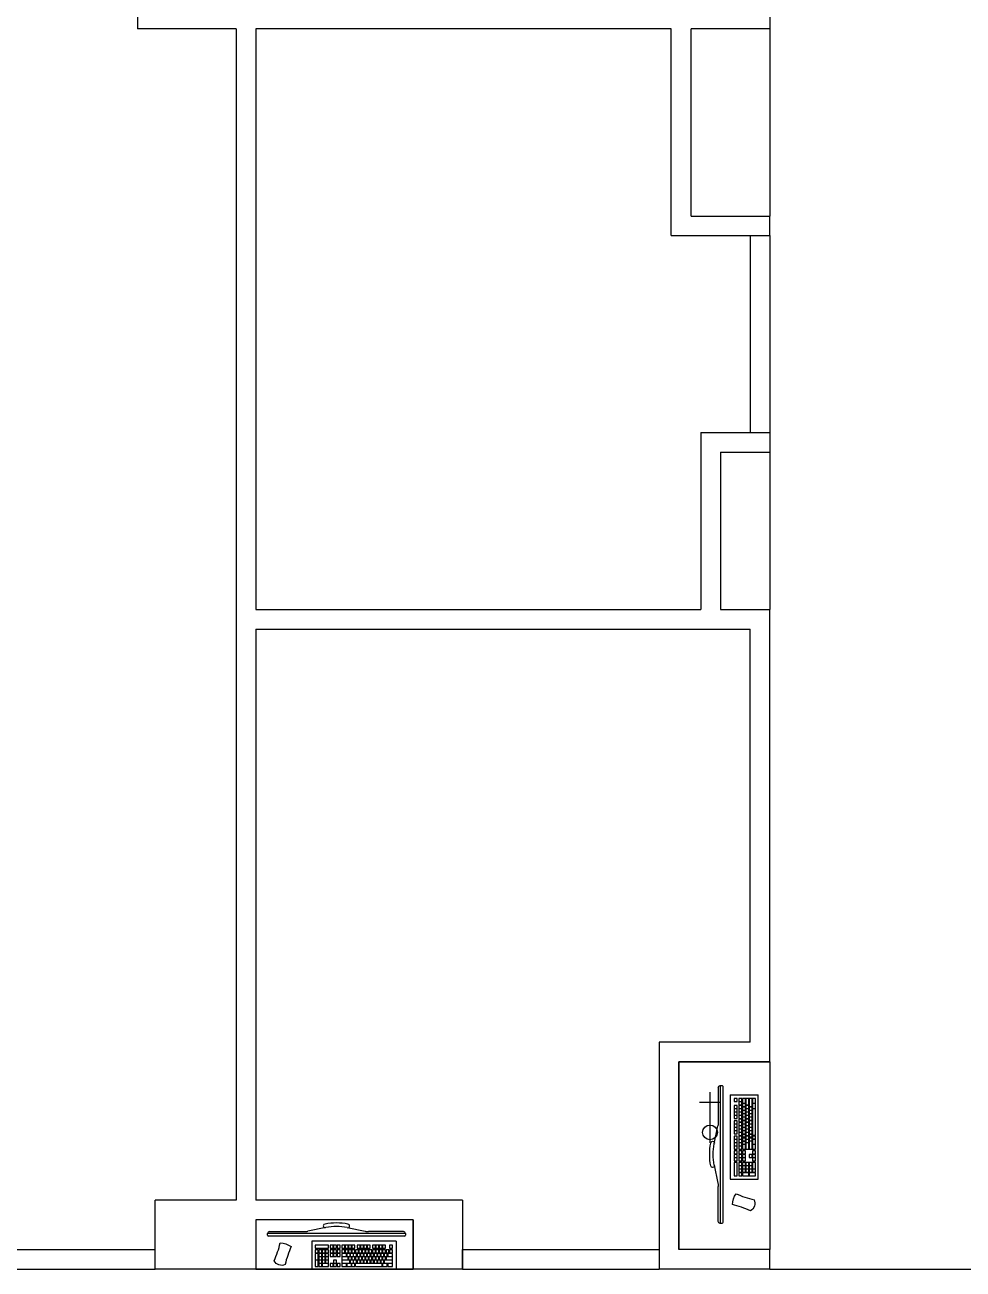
# Model space of a CAD drawing. Header units: metres. Extents: x 11578468 to 47831421, y -58341524 to -14256839.
# Drawn here: x 23850020 to 23854788, y -29139720 to -29133399 of the extents above; entities that cross this region are included whole.
import ezdxf

# ---------------------------------------------------------------- set-up
doc = ezdxf.new("R2010")
doc.units = ezdxf.units.M
doc.header["$LTSCALE"] = 50
doc.header["$MEASUREMENT"] = 0
doc.layers.get('0').update_dxf_attribs({"linetype": 'CONTINUOUS'})
for name, color, linetype in [('wall', 3, 'CONTINUOUS'), ('家具', 251, 'CONTINUOUS'), ('가구', 6, 'CONTINUOUS')]:
    doc.layers.add(name, color=color, linetype=linetype)
doc.layers.add('wall2', color=3, linetype='CONTINUOUS', lineweight=25)

# ---------------------------------------------------------------- blocks, each defined once
blk = doc.blocks.new('A$C6A105BC0')
for p, q in [((224.6, 104.4), (224.6, 246)), ((224.6, 246), (653.1, 246)), ((242.4, 233.2), (257.5, 233.2)), ((242.4, 200.8), (242.4, 233.2)), ((257.5, 200.8), (242.4, 200.8)), ((242.4, 198.6), (257.5, 198.6)), ((242.4, 166.1), (242.4, 198.6)), ((257.5, 233.2), (257.5, 200.8)), ((257.5, 198.6), (257.5, 166.1)), ((259.7, 218.1), (259.7, 233.2)), ((259.7, 233.2), (274.8, 233.2)), ((274.8, 218.1), (259.7, 218.1)), ((259.7, 200.8), (259.7, 215.9)), ((259.7, 215.9), (274.8, 215.9)), ((274.8, 200.8), (259.7, 200.8)), ((259.7, 198.6), (274.8, 198.6)), ((259.7, 183.4), (259.7, 198.6)), ((274.8, 233.2), (274.8, 218.1)), ((274.8, 215.9), (274.8, 200.8)), ((274.8, 198.6), (274.8, 183.4)), ((277, 233.2), (309.5, 233.2)), ((277, 218.1), (277, 233.2)), ((309.5, 218.1), (277, 218.1)), ((277, 215.9), (292.2, 215.9)), ((277, 200.8), (277, 215.9)), ((292.2, 200.8), (277, 200.8)), ((277, 198.6), (292.2, 198.6)), ((277, 183.4), (277, 198.6)), ((292.2, 215.9), (292.2, 200.8)), ((292.2, 198.6), (292.2, 183.4)), ((294.3, 215.9), (309.5, 215.9)), ((294.3, 200.8), (294.3, 215.9)), ((309.5, 200.8), (294.3, 200.8)), ((294.3, 198.6), (309.5, 198.6)), ((294.3, 183.4), (294.3, 198.6)), ((309.5, 233.2), (309.5, 218.1)), ((309.5, 215.9), (309.5, 200.8)), ((309.5, 198.6), (309.5, 183.4)), ((318.1, 233.2), (333.3, 233.2)), ((318.1, 218.1), (318.1, 233.2)), ((333.3, 218.1), (318.1, 218.1)), ((333.3, 233.2), (333.3, 218.1)), ((335.4, 218.1), (335.4, 233.2)), ((335.4, 233.2), (350.6, 233.2)), ((350.6, 218.1), (335.4, 218.1)), ((335.4, 215.9), (350.6, 215.9)), ((335.4, 200.8), (335.4, 215.9)), ((350.6, 200.8), (335.4, 200.8)), ((350.6, 233.2), (350.6, 218.1)), ((350.6, 215.9), (350.6, 200.8)), ((352.8, 233.2), (367.9, 233.2)), ((352.8, 218.1), (352.8, 233.2)), ((367.9, 218.1), (352.8, 218.1)), ((367.9, 233.2), (367.9, 218.1)), ((376.6, 233.2), (400.4, 233.2)), ((376.6, 218.1), (376.6, 233.2)), ((400.4, 218.1), (376.6, 218.1)), ((376.6, 215.9), (417.7, 215.9)), ((376.6, 200.8), (376.6, 215.9)), ((417.7, 200.8), (376.6, 200.8)), ((376.6, 198.6), (409, 198.6)), ((376.6, 183.4), (376.6, 198.6)), ((400.4, 233.2), (400.4, 218.1)), ((402.5, 233.2), (426.3, 233.2)), ((402.5, 218.1), (402.5, 233.2)), ((426.3, 218.1), (402.5, 218.1)), ((409, 198.6), (409, 183.4)), ((411.2, 198.6), (426.3, 198.6)), ((411.2, 183.4), (411.2, 198.6)), ((417.7, 215.9), (417.7, 200.8)), ((419.9, 215.9), (435, 215.9)), ((419.9, 200.8), (419.9, 215.9)), ((435, 200.8), (419.9, 200.8)), ((426.3, 233.2), (426.3, 218.1)), ((426.3, 198.6), (426.3, 183.4)), ((428.5, 233.2), (428.5, 218.1)), ((428.5, 233.2), (443.7, 233.2)), ((443.7, 218.1), (428.5, 218.1)), ((428.5, 198.6), (443.7, 198.6)), ((428.5, 183.4), (428.5, 198.6)), ((435, 200.8), (435, 215.9)), ((437.2, 215.9), (452.3, 215.9)), ((437.2, 215.9), (437.2, 200.8)), ((452.3, 200.8), (437.2, 200.8)), ((443.7, 233.2), (443.7, 218.1)), ((443.7, 198.6), (443.7, 183.4)), ((445.8, 233.2), (445.8, 218.1)), ((445.8, 233.2), (582.2, 233.2)), ((582.2, 218.1), (445.8, 218.1)), ((445.8, 198.6), (461, 198.6)), ((445.8, 183.4), (445.8, 198.6)), ((452.3, 215.9), (452.3, 200.8)), ((454.5, 200.8), (454.5, 215.9)), ((454.5, 215.9), (469.6, 215.9)), ((469.6, 200.8), (454.5, 200.8)), ((461, 198.6), (461, 183.4)), ((463.1, 183.4), (463.1, 198.6)), ((463.1, 198.6), (478.3, 198.6)), ((469.6, 215.9), (469.6, 200.8)), ((471.8, 200.8), (471.8, 215.9)), ((471.8, 215.9), (487, 215.9)), ((487, 200.8), (471.8, 200.8)), ((478.3, 198.6), (478.3, 183.4)), ((480.5, 198.6), (495.6, 198.6)), ((480.5, 183.4), (480.5, 198.6)), ((487, 215.9), (487, 200.8)), ((489.1, 215.9), (504.3, 215.9)), ((489.1, 200.8), (489.1, 215.9)), ((504.3, 200.8), (489.1, 200.8)), ((495.6, 198.6), (495.6, 183.4)), ((497.8, 198.6), (512.9, 198.6)), ((497.8, 183.4), (497.8, 198.6)), ((504.3, 215.9), (504.3, 200.8)), ((506.4, 215.9), (521.6, 215.9)), ((506.4, 200.8), (506.4, 215.9)), ((521.6, 200.8), (506.4, 200.8)), ((512.9, 198.6), (512.9, 183.4)), ((515.1, 198.6), (530.2, 198.6)), ((515.1, 183.4), (515.1, 198.6)), ((521.6, 215.9), (521.6, 200.8)), ((523.7, 215.9), (538.9, 215.9)), ((523.7, 200.8), (523.7, 215.9)), ((538.9, 200.8), (523.7, 200.8)), ((530.2, 198.6), (530.2, 183.4)), ((532.4, 198.6), (547.6, 198.6)), ((532.4, 183.4), (532.4, 198.6)), ((538.9, 215.9), (538.9, 200.8)), ((541.1, 215.9), (556.2, 215.9)), ((541.1, 200.8), (541.1, 215.9)), ((556.2, 200.8), (541.1, 200.8)), ((547.6, 198.6), (547.6, 183.4)), ((549.7, 183.4), (549.7, 198.6)), ((549.7, 198.6), (564.9, 198.6)), ((556.2, 215.9), (556.2, 200.8)), ((558.4, 215.9), (573.5, 215.9)), ((558.4, 200.8), (558.4, 215.9)), ((573.5, 200.8), (558.4, 200.8)), ((564.9, 198.6), (564.9, 183.4)), ((567, 198.6), (582.2, 198.6)), ((567, 183.4), (567, 198.6)), ((573.5, 215.9), (573.5, 200.8)), ((575.7, 215.9), (590.8, 215.9)), ((575.7, 200.8), (575.7, 215.9)), ((590.8, 200.8), (575.7, 200.8)), ((582.2, 233.2), (582.2, 218.1)), ((582.2, 198.6), (582.2, 183.4)), ((584.3, 233.2), (608.2, 233.2)), ((584.3, 218.1), (584.3, 233.2)), ((608.2, 218.1), (584.3, 218.1)), ((584.3, 198.6), (599.5, 198.6)), ((584.3, 183.4), (584.3, 198.6)), ((590.8, 215.9), (590.8, 200.8)), ((593, 215.9), (634.1, 215.9)), ((593, 200.8), (593, 215.9)), ((634.1, 200.8), (593, 200.8)), ((599.5, 198.6), (599.5, 183.4)), ((601.7, 198.6), (634.1, 198.6)), ((601.7, 183.4), (601.7, 198.6)), ((608.2, 233.2), (608.2, 218.1)), ((610.3, 233.2), (634.1, 233.2)), ((610.3, 218.1), (610.3, 233.2)), ((634.1, 218.1), (610.3, 218.1)), ((634.1, 233.2), (634.1, 218.1)), ((634.1, 215.9), (634.1, 200.8)), ((634.1, 198.6), (634.1, 183.4)), ((653.1, 104.4), (653.1, 246)), ((257.5, 166.1), (242.4, 166.1)), ((242.4, 164), (257.5, 164)), ((242.4, 148.8), (242.4, 164)), ((257.5, 148.8), (242.4, 148.8)), ((242.4, 140.2), (309.5, 140.2)), ((242.4, 125), (242.4, 140.2)), ((257.5, 164), (257.5, 148.8)), ((274.8, 183.4), (259.7, 183.4)), ((259.7, 181.3), (274.8, 181.3)), ((259.7, 166.1), (259.7, 181.3)), ((274.8, 166.1), (259.7, 166.1)), ((259.7, 148.8), (259.7, 164)), ((259.7, 164), (274.8, 164)), ((274.8, 148.8), (259.7, 148.8)), ((274.8, 181.3), (274.8, 166.1)), ((274.8, 164), (274.8, 148.8)), ((292.2, 183.4), (277, 183.4)), ((277, 181.3), (292.2, 181.3)), ((277, 166.1), (277, 181.3)), ((292.2, 166.1), (277, 166.1)), ((277, 164), (292.2, 164)), ((277, 148.8), (277, 164)), ((292.2, 148.8), (277, 148.8)), ((292.2, 181.3), (292.2, 166.1)), ((292.2, 164), (292.2, 148.8)), ((309.5, 183.4), (294.3, 183.4)), ((294.3, 181.3), (309.5, 181.3)), ((294.3, 166.1), (294.3, 181.3)), ((309.5, 166.1), (294.3, 166.1)), ((294.3, 148.8), (294.3, 164)), ((294.3, 164), (309.5, 164)), ((309.5, 148.8), (294.3, 148.8)), ((309.5, 181.3), (309.5, 166.1)), ((309.5, 164), (309.5, 148.8)), ((309.5, 140.2), (309.5, 125)), ((318.1, 181.3), (333.3, 181.3)), ((318.1, 166.1), (318.1, 181.3)), ((333.3, 166.1), (318.1, 166.1)), ((318.1, 164), (333.3, 164)), ((318.1, 148.8), (318.1, 164)), ((333.3, 148.8), (318.1, 148.8)), ((318.1, 140.2), (333.3, 140.2)), ((318.1, 125), (318.1, 140.2)), ((333.3, 181.3), (333.3, 166.1)), ((333.3, 164), (333.3, 148.8)), ((333.3, 140.2), (333.3, 125)), ((335.4, 181.3), (350.6, 181.3)), ((335.4, 166.1), (335.4, 181.3)), ((350.6, 166.1), (335.4, 166.1)), ((335.4, 148.8), (335.4, 164)), ((335.4, 164), (350.6, 164)), ((350.6, 148.8), (335.4, 148.8)), ((335.4, 125), (335.4, 140.2)), ((335.4, 140.2), (350.6, 140.2)), ((350.6, 181.3), (350.6, 166.1)), ((350.6, 164), (350.6, 148.8)), ((350.6, 140.2), (350.6, 125)), ((352.8, 181.3), (367.9, 181.3)), ((352.8, 166.1), (352.8, 181.3)), ((367.9, 166.1), (352.8, 166.1)), ((352.8, 148.8), (352.8, 164)), ((352.8, 164), (367.9, 164)), ((367.9, 148.8), (352.8, 148.8)), ((352.8, 140.2), (367.9, 140.2)), ((352.8, 125), (352.8, 140.2)), ((367.9, 181.3), (367.9, 166.1)), ((367.9, 164), (367.9, 148.8)), ((367.9, 140.2), (367.9, 125)), ((409, 183.4), (376.6, 183.4)), ((376.6, 181.3), (400.4, 181.3)), ((376.6, 166.1), (376.6, 181.3)), ((400.4, 166.1), (376.6, 166.1)), ((376.6, 164), (391.7, 164)), ((376.6, 148.8), (376.6, 164)), ((391.7, 148.8), (376.6, 148.8)), ((376.6, 140.2), (391.7, 140.2)), ((376.6, 125), (376.6, 140.2)), ((391.7, 164), (391.7, 148.8)), ((391.7, 140.2), (391.7, 125)), ((393.9, 148.8), (393.9, 164)), ((393.9, 164), (409, 164)), ((409, 148.8), (393.9, 148.8)), ((393.9, 140.2), (409, 140.2)), ((393.9, 125), (393.9, 140.2)), ((400.4, 181.3), (400.4, 166.1)), ((402.5, 181.3), (417.7, 181.3)), ((402.5, 166.1), (402.5, 181.3)), ((417.7, 166.1), (402.5, 166.1)), ((409, 164), (409, 148.8)), ((409, 140.2), (409, 125)), ((426.3, 183.4), (411.2, 183.4)), ((411.2, 148.8), (411.2, 164)), ((411.2, 164), (426.3, 164)), ((426.3, 148.8), (411.2, 148.8)), ((411.2, 140.2), (426.3, 140.2)), ((411.2, 125), (411.2, 140.2)), ((417.7, 166.1), (417.7, 181.3)), ((419.9, 181.3), (435, 181.3)), ((419.9, 166.1), (419.9, 181.3)), ((435, 166.1), (419.9, 166.1)), ((426.3, 164), (426.3, 148.8)), ((426.3, 140.2), (426.3, 125)), ((443.7, 183.4), (428.5, 183.4)), ((428.5, 148.8), (428.5, 164)), ((428.5, 164), (443.7, 164)), ((443.7, 148.8), (428.5, 148.8)), ((428.5, 140.2), (443.7, 140.2)), ((428.5, 125), (428.5, 140.2)), ((435, 166.1), (435, 181.3)), ((437.2, 181.3), (452.3, 181.3)), ((437.2, 181.3), (437.2, 166.1)), ((452.3, 166.1), (437.2, 166.1)), ((443.7, 164), (443.7, 148.8)), ((443.7, 140.2), (443.7, 125)), ((461, 183.4), (445.8, 183.4)), ((445.8, 148.8), (445.8, 164)), ((445.8, 164), (461, 164)), ((461, 148.8), (445.8, 148.8)), ((452.3, 181.3), (452.3, 166.1)), ((454.5, 181.3), (469.6, 181.3)), ((454.5, 166.1), (454.5, 181.3)), ((469.6, 166.1), (454.5, 166.1)), ((454.5, 140.2), (469.6, 140.2)), ((454.5, 125), (454.5, 140.2)), ((461, 164), (461, 148.8)), ((478.3, 183.4), (463.1, 183.4)), ((463.1, 148.8), (463.1, 164)), ((463.1, 164), (478.3, 164)), ((478.3, 148.8), (463.1, 148.8)), ((469.6, 181.3), (469.6, 166.1)), ((469.6, 140.2), (469.6, 125)), ((471.8, 166.1), (471.8, 181.3)), ((471.8, 181.3), (487, 181.3)), ((487, 166.1), (471.8, 166.1)), ((471.8, 125), (471.8, 140.2)), ((471.8, 140.2), (487, 140.2)), ((478.3, 164), (478.3, 148.8)), ((495.6, 183.4), (480.5, 183.4)), ((480.5, 164), (495.6, 164)), ((480.5, 148.8), (480.5, 164)), ((495.6, 148.8), (480.5, 148.8)), ((487, 181.3), (487, 166.1)), ((487, 140.2), (487, 125)), ((489.1, 166.1), (489.1, 181.3)), ((489.1, 181.3), (504.3, 181.3)), ((504.3, 166.1), (489.1, 166.1)), ((489.1, 140.2), (504.3, 140.2)), ((489.1, 125), (489.1, 140.2)), ((495.6, 164), (495.6, 148.8)), ((512.9, 183.4), (497.8, 183.4)), ((497.8, 148.8), (497.8, 164)), ((497.8, 164), (512.9, 164)), ((512.9, 148.8), (497.8, 148.8)), ((504.3, 181.3), (504.3, 166.1)), ((504.3, 140.2), (504.3, 125)), ((506.4, 166.1), (506.4, 181.3)), ((506.4, 181.3), (521.6, 181.3)), ((521.6, 166.1), (506.4, 166.1)), ((506.4, 140.2), (521.6, 140.2)), ((506.4, 125), (506.4, 140.2)), ((512.9, 164), (512.9, 148.8)), ((530.2, 183.4), (515.1, 183.4)), ((515.1, 164), (530.2, 164)), ((515.1, 148.8), (515.1, 164)), ((530.2, 148.8), (515.1, 148.8)), ((521.6, 181.3), (521.6, 166.1)), ((521.6, 140.2), (521.6, 125)), ((523.7, 181.3), (538.9, 181.3)), ((523.7, 166.1), (523.7, 181.3)), ((538.9, 166.1), (523.7, 166.1)), ((530.2, 164), (530.2, 148.8)), ((547.6, 183.4), (532.4, 183.4)), ((532.4, 148.8), (532.4, 164)), ((532.4, 164), (547.6, 164)), ((547.6, 148.8), (532.4, 148.8)), ((532.4, 125), (532.4, 140.2)), ((532.4, 140.2), (547.6, 140.2)), ((538.9, 181.3), (538.9, 166.1)), ((541.1, 181.3), (556.2, 181.3)), ((541.1, 166.1), (541.1, 181.3)), ((556.2, 166.1), (541.1, 166.1)), ((547.6, 164), (547.6, 148.8)), ((547.6, 140.2), (547.6, 125)), ((564.9, 183.4), (549.7, 183.4)), ((549.7, 148.8), (549.7, 164)), ((549.7, 164), (564.9, 164)), ((564.9, 148.8), (549.7, 148.8)), ((549.7, 140.2), (564.9, 140.2)), ((549.7, 125), (549.7, 140.2)), ((556.2, 181.3), (556.2, 166.1)), ((558.4, 181.3), (573.5, 181.3)), ((558.4, 166.1), (558.4, 181.3)), ((573.5, 166.1), (558.4, 166.1)), ((564.9, 164), (564.9, 148.8)), ((564.9, 140.2), (564.9, 125)), ((582.2, 183.4), (567, 183.4)), ((567, 164), (582.2, 164)), ((567, 148.8), (567, 164)), ((582.2, 148.8), (567, 148.8)), ((567, 140.2), (582.2, 140.2)), ((567, 125), (567, 140.2)), ((573.5, 181.3), (573.5, 166.1)), ((575.7, 181.3), (590.8, 181.3)), ((575.7, 166.1), (575.7, 181.3)), ((590.8, 166.1), (575.7, 166.1)), ((582.2, 164), (582.2, 148.8)), ((582.2, 140.2), (582.2, 125)), ((599.5, 183.4), (584.3, 183.4)), ((584.3, 148.8), (584.3, 164)), ((584.3, 164), (599.5, 164)), ((599.5, 148.8), (584.3, 148.8)), ((584.3, 140.2), (599.5, 140.2)), ((584.3, 125), (584.3, 140.2)), ((590.8, 181.3), (590.8, 166.1)), ((593, 181.3), (608.2, 181.3)), ((593, 166.1), (593, 181.3)), ((608.2, 166.1), (593, 166.1)), ((599.5, 164), (599.5, 148.8)), ((599.5, 140.2), (599.5, 125)), ((634.1, 183.4), (601.7, 183.4)), ((601.7, 148.8), (601.7, 164)), ((601.7, 164), (616.8, 164)), ((616.8, 148.8), (601.7, 148.8)), ((608.2, 181.3), (608.2, 166.1)), ((610.3, 181.3), (634.1, 181.3)), ((610.3, 166.1), (610.3, 181.3)), ((634.1, 166.1), (610.3, 166.1)), ((616.8, 164), (616.8, 148.8)), ((619, 164), (634.1, 164)), ((619, 148.8), (619, 164)), ((634.1, 148.8), (619, 148.8)), ((619, 140.2), (634.1, 140.2)), ((619, 125), (619, 140.2)), ((634.1, 181.3), (634.1, 166.1)), ((634.1, 164), (634.1, 148.8)), ((634.1, 140.2), (634.1, 125)), ((695.5, 66.4), (4.5, 66.4)), ((653.1, 104.4), (224.6, 104.4)), ((309.5, 125), (242.4, 125)), ((333.3, 125), (318.1, 125)), ((350.6, 125), (335.4, 125)), ((367.9, 125), (352.8, 125)), ((391.7, 125), (376.6, 125)), ((409, 125), (393.9, 125)), ((426.3, 125), (411.2, 125)), ((443.7, 125), (428.5, 125)), ((469.6, 125), (454.5, 125)), ((487, 125), (471.8, 125)), ((504.3, 125), (489.1, 125)), ((521.6, 125), (506.4, 125)), ((547.6, 125), (532.4, 125)), ((564.9, 125), (549.7, 125)), ((582.2, 125), (567, 125)), ((599.5, 125), (584.3, 125)), ((634.1, 125), (619, 125)), ((404.1, 23.5), (495.1, 42.1)), ((691, 43.9), (513.1, 43.9)), ((700, 52.9), (700, 61.9)), ((700, 52.9), (700, 52.9))]:
    blk.add_line(p, q)
blk.add_lwpolyline([(64.6, 206.6, -0.043661), (95.3, 115.1, 0.131652), (150.8, 133.8, -0.043661), (120, 225.3, 0.414214)], format="xyb", close=True)
blk.add_lwpolyline([(295.9, 23.5), (204.9, 42.1)])
for centre, radius, start, end in [((4.5, 61.9), 4.5, 89.99996, 179.99996), ((695.5, 61.9), 4.5, 359.99996, 89.99996), ((186.9, -46.1), 90, 78.43983, 89.99996), ((292.3, 15), 9.2, 89.99996, 269.99996), ((350, 288), 288, 258.43983, 281.56009), ((350, 288), 270, 258.43983, 281.56009), ((407.7, 15), 9.2, 269.99996, 89.99996), ((513.1, -46.1), 90, 89.99996, 101.56009), ((691, 52.9), 9, 269.99996, 359.99996)]:
    blk.add_arc(centre, radius, start, end)
at = {"layer": '家具', "color": 251, "true_color": 0x636466}
for p, q in [((0, 61.9), (0, 52.9)), ((700, 52.9), (0, 52.9)), ((0, 52.9), (0, 52.9)), ((9, 43.9), (186.9, 43.9))]:
    blk.add_line(p, q, dxfattribs=at)
blk.add_arc((9, 52.9), 9, 179.99996, 269.99996, dxfattribs=at)
blk = doc.blocks.new('374982739')
for p, q in [((23848107.6, -29101178.4), (23848107.6, -29101356.3)), ((23848116.6, -29101169.4), (23848116.6, -29101169.4)), ((23848116.6, -29101169.4), (23848125.6, -29101169.4)), ((23848130.1, -29101173.9), (23848130.1, -29101864.9)), ((23848156.4, -29101216.2), (23848298.1, -29101216.2)), ((23848156.4, -29101216.2), (23848156.4, -29101644.8)), ((23848298.1, -29101644.8), (23848298.1, -29101216.2)), ((23848177.1, -29101235.2), (23848177.1, -29101250.4)), ((23848192.2, -29101235.2), (23848177.1, -29101235.2)), ((23848177.1, -29101250.4), (23848192.2, -29101250.4)), ((23848177.1, -29101269.9), (23848177.1, -29101285)), ((23848192.2, -29101269.9), (23848177.1, -29101269.9)), ((23848177.1, -29101285), (23848192.2, -29101285)), ((23848177.1, -29101287.2), (23848177.1, -29101302.3)), ((23848192.2, -29101287.2), (23848177.1, -29101287.2)), ((23848192.2, -29101250.4), (23848192.2, -29101235.2)), ((23848192.2, -29101285), (23848192.2, -29101269.9)), ((23848192.2, -29101302.3), (23848192.2, -29101287.2)), ((23848200.9, -29101235.2), (23848200.9, -29101250.4)), ((23848216, -29101235.2), (23848200.9, -29101235.2)), ((23848200.9, -29101250.4), (23848216, -29101250.4)), ((23848216, -29101252.6), (23848200.9, -29101252.6)), ((23848200.9, -29101252.6), (23848200.9, -29101267.7)), ((23848200.9, -29101267.7), (23848216, -29101267.7)), ((23848216, -29101269.9), (23848200.9, -29101269.9)), ((23848200.9, -29101269.9), (23848200.9, -29101285)), ((23848200.9, -29101285), (23848216, -29101285)), ((23848200.9, -29101287.2), (23848200.9, -29101302.3)), ((23848216, -29101287.2), (23848200.9, -29101287.2)), ((23848216, -29101250.4), (23848216, -29101235.2)), ((23848216, -29101267.7), (23848216, -29101252.6)), ((23848216, -29101285), (23848216, -29101269.9)), ((23848216, -29101302.3), (23848216, -29101287.2)), ((23848218.2, -29101235.2), (23848218.2, -29101259)), ((23848233.3, -29101235.2), (23848218.2, -29101235.2)), ((23848218.2, -29101259), (23848233.3, -29101259)), ((23848218.2, -29101261.2), (23848218.2, -29101276.4)), ((23848233.3, -29101261.2), (23848218.2, -29101261.2)), ((23848218.2, -29101276.4), (23848233.3, -29101276.4)), ((23848218.2, -29101278.5), (23848218.2, -29101293.7)), ((23848233.3, -29101278.5), (23848218.2, -29101278.5)), ((23848233.3, -29101259), (23848233.3, -29101235.2)), ((23848233.3, -29101276.4), (23848233.3, -29101261.2)), ((23848233.3, -29101293.7), (23848233.3, -29101278.5)), ((23848235.5, -29101235.2), (23848235.5, -29101267.7)), ((23848250.7, -29101235.2), (23848235.5, -29101235.2)), ((23848235.5, -29101267.7), (23848250.7, -29101267.7)), ((23848235.5, -29101269.9), (23848235.5, -29101285)), ((23848250.7, -29101269.9), (23848235.5, -29101269.9)), ((23848235.5, -29101285), (23848250.7, -29101285)), ((23848235.5, -29101287.2), (23848235.5, -29101302.3)), ((23848250.7, -29101287.2), (23848235.5, -29101287.2)), ((23848250.7, -29101267.7), (23848250.7, -29101235.2)), ((23848250.7, -29101285), (23848250.7, -29101269.9)), ((23848250.7, -29101302.3), (23848250.7, -29101287.2)), ((23848252.8, -29101235.2), (23848252.8, -29101276.4)), ((23848268, -29101235.2), (23848252.8, -29101235.2)), ((23848252.8, -29101276.4), (23848268, -29101276.4)), ((23848252.8, -29101278.5), (23848252.8, -29101293.7)), ((23848268, -29101278.5), (23848252.8, -29101278.5)), ((23848268, -29101276.4), (23848268, -29101235.2)), ((23848268, -29101293.7), (23848268, -29101278.5)), ((23848270.1, -29101235.2), (23848270.1, -29101259)), ((23848285.3, -29101235.2), (23848270.1, -29101235.2)), ((23848270.1, -29101259), (23848285.3, -29101259)), ((23848270.1, -29101261.2), (23848270.1, -29101285)), ((23848285.3, -29101261.2), (23848270.1, -29101261.2)), ((23848270.1, -29101285), (23848285.3, -29101285)), ((23848270.1, -29101287.2), (23848270.1, -29101423.5)), ((23848285.3, -29101287.2), (23848270.1, -29101287.2)), ((23848285.3, -29101259), (23848285.3, -29101235.2)), ((23848285.3, -29101285), (23848285.3, -29101261.2)), ((23848285.3, -29101423.5), (23848285.3, -29101287.2)), ((23848177.1, -29101302.3), (23848192.2, -29101302.3)), ((23848177.1, -29101304.5), (23848177.1, -29101319.6)), ((23848192.2, -29101304.5), (23848177.1, -29101304.5)), ((23848177.1, -29101319.6), (23848192.2, -29101319.6)), ((23848177.1, -29101321.8), (23848177.1, -29101337)), ((23848192.2, -29101321.8), (23848177.1, -29101321.8)), ((23848177.1, -29101337), (23848192.2, -29101337)), ((23848177.1, -29101347.8), (23848177.1, -29101362.9)), ((23848192.2, -29101347.8), (23848177.1, -29101347.8)), ((23848192.2, -29101319.6), (23848192.2, -29101304.5)), ((23848192.2, -29101337), (23848192.2, -29101321.8)), ((23848192.2, -29101362.9), (23848192.2, -29101347.8)), ((23848200.9, -29101302.3), (23848216, -29101302.3)), ((23848216, -29101304.5), (23848200.9, -29101304.5)), ((23848200.9, -29101304.5), (23848200.9, -29101319.6)), ((23848200.9, -29101319.6), (23848216, -29101319.6)), ((23848216, -29101321.8), (23848200.9, -29101321.8)), ((23848200.9, -29101321.8), (23848200.9, -29101337)), ((23848200.9, -29101337), (23848216, -29101337)), ((23848200.9, -29101339.1), (23848200.9, -29101354.3)), ((23848216, -29101339.1), (23848200.9, -29101339.1)), ((23848216, -29101319.6), (23848216, -29101304.5)), ((23848216, -29101337), (23848216, -29101321.8)), ((23848216, -29101354.3), (23848216, -29101339.1)), ((23848218.2, -29101293.7), (23848233.3, -29101293.7)), ((23848218.2, -29101295.8), (23848218.2, -29101311)), ((23848233.3, -29101295.8), (23848218.2, -29101295.8)), ((23848218.2, -29101311), (23848233.3, -29101311)), ((23848218.2, -29101313.2), (23848218.2, -29101328.3)), ((23848233.3, -29101313.2), (23848218.2, -29101313.2)), ((23848218.2, -29101328.3), (23848233.3, -29101328.3)), ((23848218.2, -29101330.5), (23848218.2, -29101345.6)), ((23848233.3, -29101330.5), (23848218.2, -29101330.5)), ((23848218.2, -29101345.6), (23848233.3, -29101345.6)), ((23848233.3, -29101347.8), (23848218.2, -29101347.8)), ((23848218.2, -29101347.8), (23848218.2, -29101362.9)), ((23848233.3, -29101311), (23848233.3, -29101295.8)), ((23848233.3, -29101328.3), (23848233.3, -29101313.2)), ((23848233.3, -29101345.6), (23848233.3, -29101330.5)), ((23848233.3, -29101362.9), (23848233.3, -29101347.8)), ((23848235.5, -29101302.3), (23848250.7, -29101302.3)), ((23848250.7, -29101304.5), (23848235.5, -29101304.5)), ((23848235.5, -29101304.5), (23848235.5, -29101319.6)), ((23848235.5, -29101319.6), (23848250.7, -29101319.6)), ((23848250.7, -29101321.8), (23848235.5, -29101321.8)), ((23848235.5, -29101321.8), (23848235.5, -29101337)), ((23848235.5, -29101337), (23848250.7, -29101337)), ((23848235.5, -29101339.1), (23848235.5, -29101354.3)), ((23848250.7, -29101339.1), (23848235.5, -29101339.1)), ((23848250.7, -29101319.6), (23848250.7, -29101304.5)), ((23848250.7, -29101337), (23848250.7, -29101321.8)), ((23848250.7, -29101354.3), (23848250.7, -29101339.1)), ((23848252.8, -29101293.7), (23848268, -29101293.7)), ((23848252.8, -29101295.8), (23848252.8, -29101311)), ((23848268, -29101295.8), (23848252.8, -29101295.8)), ((23848252.8, -29101311), (23848268, -29101311)), ((23848252.8, -29101313.2), (23848252.8, -29101328.3)), ((23848268, -29101313.2), (23848252.8, -29101313.2)), ((23848252.8, -29101328.3), (23848268, -29101328.3)), ((23848252.8, -29101330.5), (23848252.8, -29101345.6)), ((23848268, -29101330.5), (23848252.8, -29101330.5)), ((23848252.8, -29101345.6), (23848268, -29101345.6)), ((23848252.8, -29101347.8), (23848252.8, -29101362.9)), ((23848268, -29101347.8), (23848252.8, -29101347.8)), ((23848268, -29101311), (23848268, -29101295.8)), ((23848268, -29101328.3), (23848268, -29101313.2)), ((23848268, -29101345.6), (23848268, -29101330.5)), ((23848268, -29101362.9), (23848268, -29101347.8)), ((23848087.2, -29101465.3), (23848105.8, -29101374.3)), ((23848177.1, -29101362.9), (23848192.2, -29101362.9)), ((23848177.1, -29101365.1), (23848177.1, -29101380.3)), ((23848192.2, -29101365.1), (23848177.1, -29101365.1)), ((23848177.1, -29101380.3), (23848192.2, -29101380.3)), ((23848192.2, -29101382.4), (23848177.1, -29101382.4)), ((23848177.1, -29101382.4), (23848177.1, -29101397.6)), ((23848177.1, -29101397.6), (23848192.2, -29101397.6)), ((23848177.1, -29101399.7), (23848177.1, -29101414.9)), ((23848192.2, -29101399.7), (23848177.1, -29101399.7)), ((23848192.2, -29101380.3), (23848192.2, -29101365.1)), ((23848192.2, -29101397.6), (23848192.2, -29101382.4)), ((23848192.2, -29101414.9), (23848192.2, -29101399.7)), ((23848200.9, -29101354.3), (23848216, -29101354.3)), ((23848200.9, -29101356.4), (23848200.9, -29101371.6)), ((23848216, -29101356.4), (23848200.9, -29101356.4)), ((23848200.9, -29101371.6), (23848216, -29101371.6)), ((23848200.9, -29101373.8), (23848200.9, -29101388.9)), ((23848216, -29101373.8), (23848200.9, -29101373.8)), ((23848200.9, -29101388.9), (23848216, -29101388.9)), ((23848200.9, -29101391.1), (23848200.9, -29101406.2)), ((23848216, -29101391.1), (23848200.9, -29101391.1)), ((23848200.9, -29101406.2), (23848216, -29101406.2)), ((23848216, -29101408.4), (23848200.9, -29101408.4)), ((23848200.9, -29101408.4), (23848200.9, -29101423.5)), ((23848216, -29101371.6), (23848216, -29101356.4)), ((23848216, -29101388.9), (23848216, -29101373.8)), ((23848216, -29101406.2), (23848216, -29101391.1)), ((23848216, -29101423.5), (23848216, -29101408.4)), ((23848218.2, -29101362.9), (23848233.3, -29101362.9)), ((23848218.2, -29101365.1), (23848218.2, -29101380.3)), ((23848233.3, -29101365.1), (23848218.2, -29101365.1)), ((23848218.2, -29101380.3), (23848233.3, -29101380.3)), ((23848233.3, -29101382.4), (23848218.2, -29101382.4)), ((23848218.2, -29101382.4), (23848218.2, -29101397.6)), ((23848218.2, -29101397.6), (23848233.3, -29101397.6)), ((23848218.2, -29101399.7), (23848218.2, -29101414.9)), ((23848233.3, -29101399.7), (23848218.2, -29101399.7)), ((23848233.3, -29101380.3), (23848233.3, -29101365.1)), ((23848233.3, -29101397.6), (23848233.3, -29101382.4)), ((23848233.3, -29101414.9), (23848233.3, -29101399.7)), ((23848235.5, -29101354.3), (23848250.7, -29101354.3)), ((23848235.5, -29101356.4), (23848235.5, -29101371.6)), ((23848250.7, -29101356.4), (23848235.5, -29101356.4)), ((23848235.5, -29101371.6), (23848250.7, -29101371.6)), ((23848235.5, -29101373.8), (23848235.5, -29101388.9)), ((23848250.7, -29101373.8), (23848235.5, -29101373.8)), ((23848235.5, -29101388.9), (23848250.7, -29101388.9)), ((23848250.7, -29101391.1), (23848235.5, -29101391.1)), ((23848235.5, -29101391.1), (23848235.5, -29101406.2)), ((23848235.5, -29101406.2), (23848250.7, -29101406.2)), ((23848235.5, -29101408.4), (23848235.5, -29101423.5)), ((23848250.7, -29101408.4), (23848235.5, -29101408.4)), ((23848250.7, -29101371.6), (23848250.7, -29101356.4)), ((23848250.7, -29101388.9), (23848250.7, -29101373.8)), ((23848250.7, -29101406.2), (23848250.7, -29101391.1)), ((23848250.7, -29101423.5), (23848250.7, -29101408.4)), ((23848252.8, -29101362.9), (23848268, -29101362.9)), ((23848252.8, -29101365.1), (23848252.8, -29101380.3)), ((23848268, -29101365.1), (23848252.8, -29101365.1)), ((23848252.8, -29101380.3), (23848268, -29101380.3)), ((23848252.8, -29101382.4), (23848252.8, -29101397.6)), ((23848268, -29101382.4), (23848252.8, -29101382.4)), ((23848252.8, -29101397.6), (23848268, -29101397.6)), ((23848268, -29101399.7), (23848252.8, -29101399.7)), ((23848252.8, -29101399.7), (23848252.8, -29101414.9)), ((23848268, -29101380.3), (23848268, -29101365.1)), ((23848268, -29101397.6), (23848268, -29101382.4)), ((23848268, -29101414.9), (23848268, -29101399.7)), ((23848177.1, -29101414.9), (23848192.2, -29101414.9)), ((23848177.1, -29101425.7), (23848177.1, -29101440.9)), ((23848192.2, -29101425.7), (23848177.1, -29101425.7)), ((23848177.1, -29101440.9), (23848192.2, -29101440.9)), ((23848177.1, -29101443), (23848177.1, -29101458.2)), ((23848192.2, -29101443), (23848177.1, -29101443)), ((23848177.1, -29101458.2), (23848192.2, -29101458.2)), ((23848177.1, -29101460.3), (23848177.1, -29101475.5)), ((23848192.2, -29101460.3), (23848177.1, -29101460.3)), ((23848177.1, -29101475.5), (23848192.2, -29101475.5)), ((23848192.2, -29101440.9), (23848192.2, -29101425.7)), ((23848192.2, -29101458.2), (23848192.2, -29101443)), ((23848192.2, -29101475.5), (23848192.2, -29101460.3)), ((23848200.9, -29101423.5), (23848216, -29101423.5)), ((23848216, -29101425.7), (23848200.9, -29101425.7)), ((23848200.9, -29101425.7), (23848200.9, -29101440.9)), ((23848200.9, -29101440.9), (23848216, -29101440.9)), ((23848216, -29101443), (23848200.9, -29101443)), ((23848200.9, -29101443), (23848200.9, -29101458.2)), ((23848200.9, -29101458.2), (23848216, -29101458.2)), ((23848216, -29101460.3), (23848200.9, -29101460.3)), ((23848200.9, -29101460.3), (23848200.9, -29101475.5)), ((23848200.9, -29101475.5), (23848216, -29101475.5)), ((23848216, -29101440.9), (23848216, -29101425.7)), ((23848216, -29101458.2), (23848216, -29101443)), ((23848216, -29101475.5), (23848216, -29101460.3)), ((23848218.2, -29101414.9), (23848233.3, -29101414.9)), ((23848218.2, -29101417), (23848218.2, -29101432.2)), ((23848233.3, -29101417), (23848218.2, -29101417)), ((23848233.3, -29101432.2), (23848218.2, -29101432.2)), ((23848218.2, -29101434.4), (23848218.2, -29101449.5)), ((23848218.2, -29101434.4), (23848233.3, -29101434.4)), ((23848218.2, -29101449.5), (23848233.3, -29101449.5)), ((23848218.2, -29101451.7), (23848218.2, -29101466.8)), ((23848218.2, -29101451.7), (23848233.3, -29101451.7)), ((23848218.2, -29101466.8), (23848233.3, -29101466.8)), ((23848218.2, -29101469), (23848218.2, -29101492.8)), ((23848233.3, -29101469), (23848218.2, -29101469)), ((23848233.3, -29101432.2), (23848233.3, -29101417)), ((23848233.3, -29101449.5), (23848233.3, -29101434.4)), ((23848233.3, -29101466.8), (23848233.3, -29101451.7)), ((23848233.3, -29101492.8), (23848233.3, -29101469)), ((23848235.5, -29101423.5), (23848250.7, -29101423.5)), ((23848250.7, -29101425.7), (23848235.5, -29101425.7)), ((23848235.5, -29101425.7), (23848235.5, -29101440.9)), ((23848235.5, -29101440.9), (23848250.7, -29101440.9)), ((23848235.5, -29101443), (23848235.5, -29101458.2)), ((23848250.7, -29101443), (23848235.5, -29101443)), ((23848235.5, -29101458.2), (23848250.7, -29101458.2)), ((23848235.5, -29101460.3), (23848235.5, -29101492.8)), ((23848250.7, -29101460.3), (23848235.5, -29101460.3)), ((23848250.7, -29101440.9), (23848250.7, -29101425.7)), ((23848250.7, -29101458.2), (23848250.7, -29101443)), ((23848250.7, -29101492.8), (23848250.7, -29101460.3)), ((23848252.8, -29101414.9), (23848268, -29101414.9)), ((23848252.8, -29101417), (23848252.8, -29101432.2)), ((23848268, -29101417), (23848252.8, -29101417)), ((23848268, -29101432.2), (23848252.8, -29101432.2)), ((23848252.8, -29101434.4), (23848252.8, -29101449.5)), ((23848252.8, -29101434.4), (23848268, -29101434.4)), ((23848252.8, -29101449.5), (23848268, -29101449.5)), ((23848252.8, -29101451.7), (23848252.8, -29101492.8)), ((23848268, -29101451.7), (23848252.8, -29101451.7)), ((23848268, -29101432.2), (23848268, -29101417)), ((23848268, -29101449.5), (23848268, -29101434.4)), ((23848268, -29101492.8), (23848268, -29101451.7)), ((23848285.3, -29101423.5), (23848270.1, -29101423.5)), ((23848285.3, -29101425.7), (23848270.1, -29101425.7)), ((23848270.1, -29101425.7), (23848270.1, -29101440.9)), ((23848285.3, -29101440.9), (23848270.1, -29101440.9)), ((23848270.1, -29101443), (23848270.1, -29101466.8)), ((23848285.3, -29101443), (23848270.1, -29101443)), ((23848270.1, -29101466.8), (23848285.3, -29101466.8)), ((23848270.1, -29101469), (23848270.1, -29101492.8)), ((23848285.3, -29101469), (23848270.1, -29101469)), ((23848285.3, -29101440.9), (23848285.3, -29101425.7)), ((23848285.3, -29101466.8), (23848285.3, -29101443)), ((23848285.3, -29101492.8), (23848285.3, -29101469)), ((23848177.1, -29101477.6), (23848177.1, -29101492.8)), ((23848192.2, -29101477.6), (23848177.1, -29101477.6)), ((23848177.1, -29101492.8), (23848192.2, -29101492.8)), ((23848177.1, -29101501.5), (23848177.1, -29101516.6)), ((23848192.2, -29101501.5), (23848177.1, -29101501.5)), ((23848177.1, -29101516.6), (23848192.2, -29101516.6)), ((23848177.1, -29101518.8), (23848177.1, -29101533.9)), ((23848192.2, -29101518.8), (23848177.1, -29101518.8)), ((23848177.1, -29101533.9), (23848192.2, -29101533.9)), ((23848177.1, -29101536.1), (23848177.1, -29101551.2)), ((23848192.2, -29101536.1), (23848177.1, -29101536.1)), ((23848192.2, -29101492.8), (23848192.2, -29101477.6)), ((23848192.2, -29101516.6), (23848192.2, -29101501.5)), ((23848192.2, -29101533.9), (23848192.2, -29101518.8)), ((23848192.2, -29101551.2), (23848192.2, -29101536.1)), ((23848200.9, -29101477.6), (23848200.9, -29101492.8)), ((23848216, -29101477.6), (23848200.9, -29101477.6)), ((23848200.9, -29101492.8), (23848216, -29101492.8)), ((23848216, -29101501.5), (23848200.9, -29101501.5)), ((23848200.9, -29101501.5), (23848200.9, -29101516.6)), ((23848200.9, -29101516.6), (23848216, -29101516.6)), ((23848216, -29101518.8), (23848200.9, -29101518.8)), ((23848200.9, -29101518.8), (23848200.9, -29101533.9)), ((23848200.9, -29101533.9), (23848216, -29101533.9)), ((23848200.9, -29101536.1), (23848200.9, -29101551.2)), ((23848216, -29101536.1), (23848200.9, -29101536.1)), ((23848216, -29101492.8), (23848216, -29101477.6)), ((23848216, -29101516.6), (23848216, -29101501.5)), ((23848216, -29101533.9), (23848216, -29101518.8)), ((23848216, -29101551.2), (23848216, -29101536.1)), ((23848218.2, -29101492.8), (23848233.3, -29101492.8)), ((23848218.2, -29101501.5), (23848218.2, -29101516.6)), ((23848233.3, -29101501.5), (23848218.2, -29101501.5)), ((23848218.2, -29101516.6), (23848233.3, -29101516.6)), ((23848218.2, -29101518.8), (23848218.2, -29101533.9)), ((23848233.3, -29101518.8), (23848218.2, -29101518.8)), ((23848218.2, -29101533.9), (23848233.3, -29101533.9)), ((23848218.2, -29101536.1), (23848218.2, -29101551.2)), ((23848233.3, -29101536.1), (23848218.2, -29101536.1)), ((23848233.3, -29101516.6), (23848233.3, -29101501.5)), ((23848233.3, -29101533.9), (23848233.3, -29101518.8)), ((23848233.3, -29101551.2), (23848233.3, -29101536.1)), ((23848235.5, -29101492.8), (23848250.7, -29101492.8)), ((23848252.8, -29101492.8), (23848268, -29101492.8)), ((23848252.8, -29101518.8), (23848252.8, -29101533.9)), ((23848268, -29101518.8), (23848252.8, -29101518.8)), ((23848252.8, -29101533.9), (23848268, -29101533.9)), ((23848268, -29101533.9), (23848268, -29101518.8)), ((23848270.1, -29101492.8), (23848285.3, -29101492.8)), ((23848270.1, -29101501.5), (23848270.1, -29101516.6)), ((23848285.3, -29101501.5), (23848270.1, -29101501.5)), ((23848270.1, -29101516.6), (23848285.3, -29101516.6)), ((23848285.3, -29101518.8), (23848270.1, -29101518.8)), ((23848270.1, -29101518.8), (23848270.1, -29101533.9)), ((23848270.1, -29101533.9), (23848285.3, -29101533.9)), ((23848270.1, -29101536.1), (23848270.1, -29101551.2)), ((23848285.3, -29101536.1), (23848270.1, -29101536.1)), ((23848285.3, -29101516.6), (23848285.3, -29101501.5)), ((23848285.3, -29101533.9), (23848285.3, -29101518.8)), ((23848285.3, -29101551.2), (23848285.3, -29101536.1)), ((23848177.1, -29101551.2), (23848192.2, -29101551.2)), ((23848177.1, -29101559.9), (23848177.1, -29101627)), ((23848192.2, -29101559.9), (23848177.1, -29101559.9)), ((23848192.2, -29101627), (23848192.2, -29101559.9)), ((23848200.9, -29101551.2), (23848216, -29101551.2)), ((23848216, -29101559.9), (23848200.9, -29101559.9)), ((23848200.9, -29101559.9), (23848200.9, -29101575)), ((23848200.9, -29101575), (23848216, -29101575)), ((23848200.9, -29101577.2), (23848200.9, -29101592.4)), ((23848216, -29101577.2), (23848200.9, -29101577.2)), ((23848200.9, -29101592.4), (23848216, -29101592.4)), ((23848216, -29101594.5), (23848200.9, -29101594.5)), ((23848200.9, -29101594.5), (23848200.9, -29101609.7)), ((23848216, -29101575), (23848216, -29101559.9)), ((23848216, -29101592.4), (23848216, -29101577.2)), ((23848216, -29101609.7), (23848216, -29101594.5)), ((23848218.2, -29101551.2), (23848233.3, -29101551.2)), ((23848218.2, -29101559.9), (23848218.2, -29101575)), ((23848233.3, -29101559.9), (23848218.2, -29101559.9)), ((23848218.2, -29101575), (23848233.3, -29101575)), ((23848218.2, -29101577.2), (23848218.2, -29101592.4)), ((23848233.3, -29101577.2), (23848218.2, -29101577.2)), ((23848218.2, -29101592.4), (23848233.3, -29101592.4)), ((23848218.2, -29101594.5), (23848218.2, -29101609.7)), ((23848233.3, -29101594.5), (23848218.2, -29101594.5)), ((23848233.3, -29101575), (23848233.3, -29101559.9)), ((23848233.3, -29101592.4), (23848233.3, -29101577.2)), ((23848233.3, -29101609.7), (23848233.3, -29101594.5)), ((23848235.5, -29101559.9), (23848235.5, -29101575)), ((23848250.7, -29101559.9), (23848235.5, -29101559.9)), ((23848235.5, -29101575), (23848250.7, -29101575)), ((23848235.5, -29101577.2), (23848235.5, -29101592.4)), ((23848250.7, -29101577.2), (23848235.5, -29101577.2)), ((23848235.5, -29101592.4), (23848250.7, -29101592.4)), ((23848250.7, -29101594.5), (23848235.5, -29101594.5)), ((23848235.5, -29101594.5), (23848235.5, -29101609.7)), ((23848250.7, -29101575), (23848250.7, -29101559.9)), ((23848250.7, -29101592.4), (23848250.7, -29101577.2)), ((23848250.7, -29101609.7), (23848250.7, -29101594.5)), ((23848252.8, -29101559.9), (23848252.8, -29101575)), ((23848268, -29101559.9), (23848252.8, -29101559.9)), ((23848252.8, -29101575), (23848268, -29101575)), ((23848252.8, -29101577.2), (23848252.8, -29101592.4)), ((23848268, -29101577.2), (23848252.8, -29101577.2)), ((23848252.8, -29101592.4), (23848268, -29101592.4)), ((23848268, -29101594.5), (23848252.8, -29101594.5)), ((23848252.8, -29101594.5), (23848252.8, -29101609.7)), ((23848268, -29101575), (23848268, -29101559.9)), ((23848268, -29101592.4), (23848268, -29101577.2)), ((23848268, -29101609.7), (23848268, -29101594.5)), ((23848270.1, -29101551.2), (23848285.3, -29101551.2)), ((23848270.1, -29101559.9), (23848270.1, -29101592.4)), ((23848285.3, -29101559.9), (23848270.1, -29101559.9)), ((23848270.1, -29101592.4), (23848285.3, -29101592.4)), ((23848285.3, -29101594.5), (23848270.1, -29101594.5)), ((23848270.1, -29101594.5), (23848270.1, -29101609.7)), ((23848285.3, -29101592.4), (23848285.3, -29101559.9)), ((23848285.3, -29101609.7), (23848285.3, -29101594.5)), ((23848156.4, -29101644.8), (23848298.1, -29101644.8)), ((23848177.1, -29101627), (23848192.2, -29101627)), ((23848200.9, -29101609.7), (23848216, -29101609.7)), ((23848200.9, -29101611.8), (23848200.9, -29101627)), ((23848216, -29101611.8), (23848200.9, -29101611.8)), ((23848200.9, -29101627), (23848216, -29101627)), ((23848216, -29101627), (23848216, -29101611.8)), ((23848218.2, -29101609.7), (23848233.3, -29101609.7)), ((23848218.2, -29101611.8), (23848218.2, -29101627)), ((23848250.7, -29101611.8), (23848218.2, -29101611.8)), ((23848218.2, -29101627), (23848250.7, -29101627)), ((23848235.5, -29101609.7), (23848250.7, -29101609.7)), ((23848250.7, -29101627), (23848250.7, -29101611.8)), ((23848252.8, -29101609.7), (23848268, -29101609.7)), ((23848252.8, -29101611.8), (23848252.8, -29101627)), ((23848285.3, -29101611.8), (23848252.8, -29101611.8)), ((23848252.8, -29101627), (23848285.3, -29101627)), ((23848270.1, -29101609.7), (23848285.3, -29101609.7)), ((23848285.3, -29101627), (23848285.3, -29101611.8))]:
    blk.add_line(p, q)
blk.add_lwpolyline([(23848087.2, -29101573.5), (23848105.8, -29101664.4)])
blk.add_lwpolyline([(23848256, -29101836, 0.043661), (23848164.5, -29101805.2, -0.131652), (23848183.2, -29101749.7, 0.043661), (23848274.7, -29101780.5, -0.414214)], format="xyb", close=True)
for centre, radius, start, end in [((23848116.6, -29101178.4), 9, 90.00146, 180.00146), ((23848125.6, -29101173.9), 4.5, 0.00146, 90.00146), ((23848017.6, -29101356.3), 90, 348.44133, 0.00146), ((23848351.7, -29101519.4), 288, 168.44133, 191.5616), ((23848078.7, -29101461.7), 9.2, 0.00146, 180.00146), ((23848351.7, -29101519.4), 270, 168.44133, 191.5616), ((23848078.7, -29101577.1), 9.2, 180.00146, 0.00146), ((23848017.6, -29101682.5), 90, 0.00146, 11.5616), ((23848125.6, -29101864.9), 4.5, 270.00146, 0.00146)]:
    blk.add_arc(centre, radius, start, end)
at = {"layer": '家具', "color": 251, "true_color": 0x636466}
for p, q in [((23848116.6, -29101169.4), (23848116.6, -29101869.4)), ((23848107.6, -29101860.4), (23848107.6, -29101682.5)), ((23848116.6, -29101869.4), (23848116.6, -29101869.4)), ((23848125.6, -29101869.4), (23848116.6, -29101869.4))]:
    blk.add_line(p, q, dxfattribs=at)
blk.add_arc((23848116.6, -29101860.4), 9, 180.00146, 270.00146, dxfattribs=at)

msp = doc.modelspace()

# ---------------------------------------------------------------- linework, layer by layer
at = {"ltscale": 30}
for p, q in [((23853501.3, -29138820.9), (23853501.3, -29139078.1)), ((23853553.8, -29138873.4), (23853448.8, -29138873.4))]:
    msp.add_line(p, q, dxfattribs=at)
msp.add_circle((23853501.3, -29139025.6), 37.5, dxfattribs=at)
at = {"layer": 'wall', "ltscale": 10}
for p, q in [((23853805, -29132819.8), (23853805, -29133419.8)), ((23851093.2, -29133419.8), (23850593.2, -29133419.8)), ((23853304.9, -29133419.8), (23851193.2, -29133419.8)), ((23853304.9, -29134469.8), (23853304.9, -29133419.8)), ((23853805, -29133419.8), (23853404.9, -29133419.8)), ((23853404.9, -29134370.4), (23853404.9, -29133419.8)), ((23853805, -29133419.8), (23853805, -29134370.4)), ((23853404.9, -29134370.4), (23853805, -29134370.4)), ((23853805, -29134469.8), (23853805, -29134370.4)), ((23853304.9, -29134469.8), (23853805, -29134469.8)), ((23853705, -29134469.8), (23853705, -29135469.8)), ((23853805, -29134469.8), (23853805, -29135469.8)), ((23853455, -29135469.8), (23853805, -29135469.8)), ((23853455, -29135469.8), (23853455, -29136369.8)), ((23853605, -29135469.8), (23853805, -29135469.8)), ((23853805, -29135469.8), (23853805, -29135569.8)), ((23853555, -29135569.8), (23853555, -29136369.8)), ((23853555, -29135569.8), (23853805, -29135569.8)), ((23853805, -29135569.8), (23853805, -29136369.8)), ((23853705, -29138567.7), (23853705, -29136469.8)), ((23853805, -29138667.7), (23853805, -29136469.8)), ((23853243.2, -29138567.7), (23853243.2, -29139719.8)), ((23853343.2, -29138667.7), (23853343.2, -29139619.8)), ((23850681.4, -29139719.8), (23850681.4, -29139369.8)), ((23851993.2, -29139469.8), (23851193.2, -29139469.8)), ((23851993.2, -29139469.8), (23851993.2, -29139719.8)), ((23849781.4, -29139619.8), (23850681.4, -29139619.8)), ((23852243.2, -29139719.8), (23852243.2, -29139619.8)), ((23852243.2, -29139619.8), (23853243.2, -29139619.8)), ((23849781.4, -29139719.8), (23850681.4, -29139719.8)), ((23852243.2, -29139719.8), (23853243.2, -29139719.8)), ((23853805, -29139719.8), (23855255, -29139719.8))]:
    msp.add_line(p, q, dxfattribs=at)
at = {"layer": 'wall2'}
for p, q in [((23850593.2, -29133319.8), (23850593.2, -29133419.8)), ((23851093.2, -29133419.8), (23851093.2, -29136469.8)), ((23851093.2, -29133419.8), (23851093.2, -29139369.8)), ((23851193.2, -29133419.8), (23851193.2, -29136369.8)), ((23853405, -29134369.8), (23853405, -29134319.8)), ((23851193.2, -29136369.8), (23853455, -29136369.8)), ((23853555, -29136369.8), (23853805, -29136369.8)), ((23853805, -29136469.8), (23853805, -29136369.8)), ((23851193.2, -29136469.8), (23853705, -29136469.8)), ((23851193.2, -29136469.8), (23851193.2, -29139369.8)), ((23853805, -29137540.4), (23853805, -29137469.8)), ((23853805, -29138667.7), (23853805, -29138469.8)), ((23853705, -29138567.7), (23853243.2, -29138567.7)), ((23853805, -29138667.7), (23853343.2, -29138667.7)), ((23851093.2, -29139369.8), (23850681.4, -29139369.8)), ((23852243.2, -29139369.8), (23851193.2, -29139369.8)), ((23852243.2, -29139369.8), (23852243.2, -29139719.8)), ((23851993.2, -29139469.8), (23851193.2, -29139469.8)), ((23851993.2, -29139469.8), (23851993.2, -29139719.8)), ((23853805, -29139619.8), (23853343.2, -29139619.8)), ((23853805, -29139719.8), (23853805, -29139619.8)), ((23852243.2, -29139719.8), (23850681.4, -29139719.8)), ((23851193.2, -29139719.8), (23850681.4, -29139719.8)), ((23853805, -29139719.8), (23853243.2, -29139719.8))]:
    msp.add_line(p, q, dxfattribs=at)
at = {"layer": '가구', "ltscale": 10}
for points in [[(23853343.2, -29138667.7), (23853805, -29138667.7), (23853805, -29139619.8), (23853343.2, -29139619.8)], [(23851993.2, -29139719.8), (23851993.2, -29139469.8), (23851193.2, -29139469.8), (23851193.2, -29139719.8)]]:
    msp.add_lwpolyline(points, close=True, dxfattribs=at)

# ---------------------------------------------------------------- block references
at = {"layer": '家具', "color": 251, "true_color": 0x636466, "xscale": -1, "rotation": 270.001428309615}
msp.add_blockref('A$C6A105BC0', (23853499.8, -29139487.6), dxfattribs=at)
at = {"layer": '家具', "color": 251, "true_color": 0x636466, "rotation": 270}
msp.add_blockref('374982739', (52953122.9, -5291421.8), dxfattribs=at)

doc.saveas('drawing.dxf')
